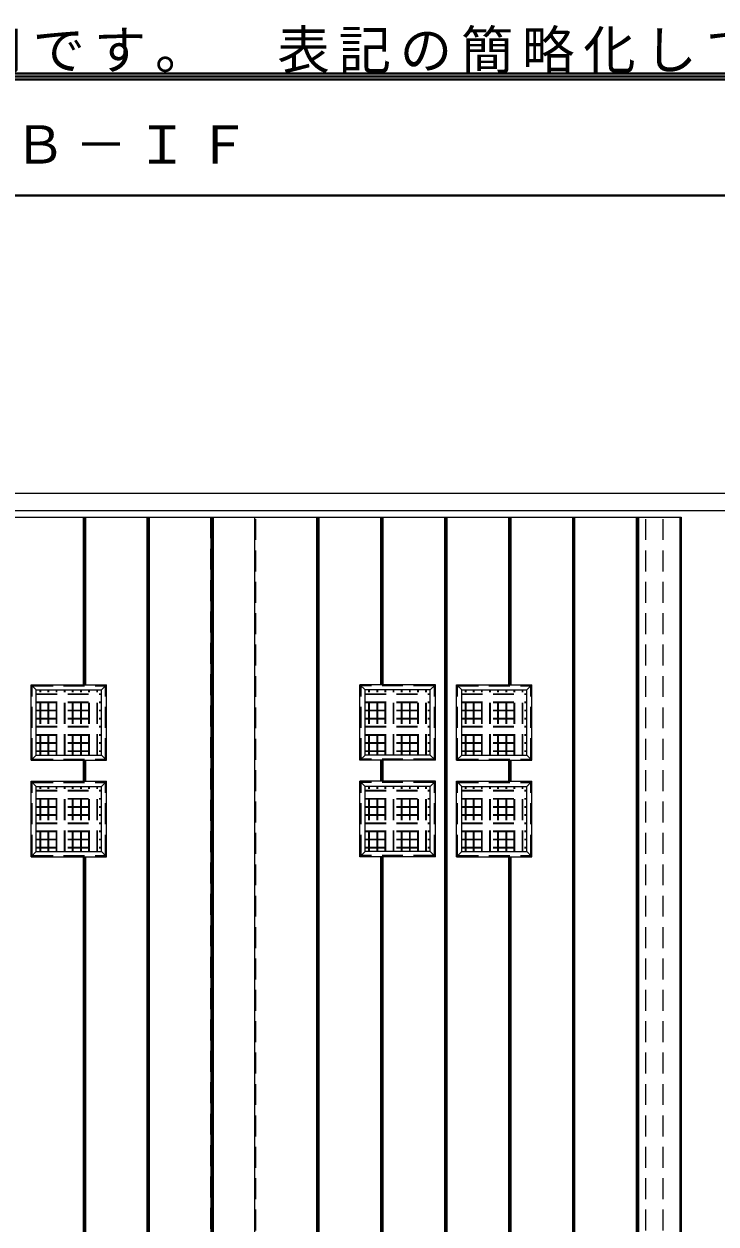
# Model space of a CAD drawing. Units: millimetres, scale not verified. Extents: x -6000 to 5700, y -4307 to 4260.
# Drawn here: x 2448 to 3639, y 2196 to 4260 of the extents above; entities that cross this region are included whole.
import ezdxf

# ---------------------------------------------------------------- set-up
doc = ezdxf.new("R2010")
doc.units = ezdxf.units.MM
doc.header["$LTSCALE"] = 30
doc.linetypes.add('DASHED1', pattern=[1.8, 1.2, -0.6])
for name, color, linetype, lineweight in [('0-2_扉', 3, 'Continuous', 25), ('0-4_枠', 3, 'Continuous', 25), ('0-C_ハッチ', 4, 'DASHED1', 9), ('F-1_枠', 6, 'Continuous', 40)]:
    doc.layers.add(name, color=color, linetype=linetype, lineweight=lineweight)
doc.layers.add('0-A_文字', color=7, linetype='Continuous')
doc.styles.add('ＭＳ ゴシック', font='')
doc.styles.get('ＭＳ ゴシック').set_extended_font_data('MS Gothic')

msp = doc.modelspace()

# ---------------------------------------------------------------- linework, layer by layer
at = {"layer": '0-2_扉'}
for p, q in [((2550, 3123.5), (2550, 3411.5)), ((2554, 3123.5), (2554, 3411.5)), ((2660, 1428.5), (2660, 3411.5)), ((2664, 1428.5), (2664, 3411.5)), ((2770, 1428.5), (2770, 3411.5)), ((2774, 1428.5), (2774, 3411.5)), ((2845, 1428.5), (2845, 3411.5)), ((2952, 1428.5), (2952, 3411.5)), ((2956, 1428.5), (2956, 3411.5)), ((3062, 3123.5), (3062, 3411.5)), ((3066, 3123.5), (3066, 3411.5)), ((3172, 1428.5), (3172, 3411.5)), ((3176, 1428.5), (3176, 3411.5)), ((3282, 3123.5), (3282, 3411.5)), ((3286, 3123.5), (3286, 3411.5)), ((3392, 1428.5), (3392, 3411.5)), ((3396, 1428.5), (3396, 3411.5)), ((3502, 1428.5), (3502, 3411.5)), ((3506, 1428.5), (3506, 3411.5)), ((3577, 1428.5), (3577, 3411.5)), ((2460, 3123.5), (2590, 3123.5)), ((2460, 2993.5), (2460, 3123.5)), ((2469, 3114.5), (2460, 3123.5)), ((2590, 3123.5), (2581, 3114.5)), ((2590, 2993.5), (2590, 3123.5)), ((3156, 3123.5), (3026, 3123.5)), ((3026, 2993.5), (3026, 3123.5)), ((3026, 3123.5), (3035, 3114.5)), ((3147, 3114.5), (3156, 3123.5)), ((3156, 2993.5), (3156, 3123.5)), ((3192, 3123.5), (3322, 3123.5)), ((3192, 2993.5), (3192, 3123.5)), ((3201, 3114.5), (3192, 3123.5)), ((3322, 3123.5), (3313, 3114.5)), ((3322, 2993.5), (3322, 3123.5)), ((2469, 3114.5), (2581, 3114.5)), ((2469, 3002.5), (2469, 3114.5)), ((2581, 3002.5), (2581, 3114.5)), ((3147, 3114.5), (3035, 3114.5)), ((3035, 3002.5), (3035, 3114.5)), ((3147, 3002.5), (3147, 3114.5)), ((3201, 3114.5), (3313, 3114.5)), ((3201, 3002.5), (3201, 3114.5)), ((3313, 3002.5), (3313, 3114.5)), ((2469, 3002.5), (2460, 2993.5)), ((3147, 3002.5), (3156, 2993.5)), ((3201, 3002.5), (3192, 2993.5)), ((2460, 2993.5), (2590, 2993.5)), ((2550, 2957.5), (2550, 2993.5)), ((2554, 2957.5), (2554, 2993.5)), ((3156, 2993.5), (3026, 2993.5)), ((3062, 2957.5), (3062, 2993.5)), ((3066, 2957.5), (3066, 2993.5)), ((3192, 2993.5), (3322, 2993.5)), ((3282, 2957.5), (3282, 2993.5)), ((3286, 2957.5), (3286, 2993.5)), ((2460, 2957.5), (2590, 2957.5)), ((2460, 2827.5), (2460, 2957.5)), ((2469, 2948.5), (2460, 2957.5)), ((2590, 2957.5), (2581, 2948.5)), ((2590, 2827.5), (2590, 2957.5)), ((3156, 2957.5), (3026, 2957.5)), ((3026, 2827.5), (3026, 2957.5)), ((3026, 2957.5), (3035, 2948.5)), ((3147, 2948.5), (3156, 2957.5)), ((3156, 2827.5), (3156, 2957.5)), ((3192, 2957.5), (3322, 2957.5)), ((3192, 2827.5), (3192, 2957.5)), ((3201, 2948.5), (3192, 2957.5)), ((3322, 2957.5), (3313, 2948.5)), ((3322, 2827.5), (3322, 2957.5)), ((2469, 2948.5), (2581, 2948.5)), ((2469, 2836.5), (2469, 2948.5)), ((2581, 2836.5), (2581, 2948.5)), ((3147, 2948.5), (3035, 2948.5)), ((3035, 2836.5), (3035, 2948.5)), ((3147, 2836.5), (3147, 2948.5)), ((3201, 2948.5), (3313, 2948.5)), ((3201, 2836.5), (3201, 2948.5)), ((3313, 2836.5), (3313, 2948.5)), ((2469, 2836.5), (2460, 2827.5)), ((3147, 2836.5), (3156, 2827.5)), ((3201, 2836.5), (3192, 2827.5)), ((2460, 2827.5), (2590, 2827.5)), ((2550, 1428.5), (2550, 2827.5)), ((2554, 1428.5), (2554, 2827.5)), ((3156, 2827.5), (3026, 2827.5)), ((3062, 1428.5), (3062, 2827.5)), ((3066, 1428.5), (3066, 2827.5)), ((3192, 2827.5), (3322, 2827.5)), ((3282, 1428.5), (3282, 2827.5)), ((3286, 1428.5), (3286, 2827.5))]:
    msp.add_line(p, q, dxfattribs=at)
at = {"layer": '0-2_扉', "color": 7, "lineweight": 18}
for p, q in [((2552, 3123.5), (2552, 3411.5)), ((2662, 1428.5), (2662, 3411.5)), ((2772, 1428.5), (2772, 3411.5)), ((2954, 1428.5), (2954, 3411.5)), ((3064, 3123.5), (3064, 3411.5)), ((3174, 1428.5), (3174, 3411.5)), ((3284, 3123.5), (3284, 3411.5)), ((3394, 1428.5), (3394, 3411.5)), ((3504, 1428.5), (3504, 3411.5)), ((2552, 2957.5), (2552, 2993.5)), ((3064, 2957.5), (3064, 2993.5)), ((3284, 2957.5), (3284, 2993.5)), ((2552, 1428.5), (2552, 2827.5)), ((3064, 1428.5), (3064, 2827.5)), ((3284, 1428.5), (3284, 2827.5))]:
    msp.add_line(p, q, dxfattribs=at)
at = {"layer": '0-2_扉', "color": 4, "linetype": 'DASHED1', "lineweight": 9}
for p, q in [((2769, 3411.5), (2769, 1428.5)), ((2847, 1428.5), (2847, 3411.5))]:
    msp.add_line(p, q, dxfattribs=at)
at = {"layer": '0-2_扉', "linetype": 'DASHED1'}
for p, q in [((2462, 3121.5), (2588, 3121.5)), ((2462, 2995.5), (2462, 3121.5)), ((3154, 3121.5), (3028, 3121.5)), ((3154, 2995.5), (3154, 3121.5)), ((3194, 3121.5), (3320, 3121.5)), ((3194, 2995.5), (3194, 3121.5)), ((2462, 2955.5), (2588, 2955.5)), ((2462, 2829.5), (2462, 2955.5)), ((3154, 2955.5), (3028, 2955.5)), ((3154, 2829.5), (3154, 2955.5)), ((3194, 2955.5), (3320, 2955.5)), ((3194, 2829.5), (3194, 2955.5))]:
    msp.add_line(p, q, dxfattribs=at)
at = {"layer": '0-2_扉'}
for points in [[(1308, 3411.5), (3579, 3411.5), (3579, 1428.5)], [(2469, 3002.5), (2581, 3002.5), (2590, 2993.5)], [(3147, 3002.5), (3035, 3002.5), (3026, 2993.5)], [(3201, 3002.5), (3313, 3002.5), (3322, 2993.5)], [(2469, 2836.5), (2581, 2836.5), (2590, 2827.5)], [(3147, 2836.5), (3035, 2836.5), (3026, 2827.5)], [(3201, 2836.5), (3313, 2836.5), (3322, 2827.5)]]:
    msp.add_lwpolyline(points, dxfattribs=at)
at = {"layer": '0-2_扉', "linetype": 'DASHED1'}
for points in [[(2462, 2995.5), (2588, 2995.5), (2588, 3121.5)], [(3154, 2995.5), (3028, 2995.5), (3028, 3121.5)], [(3194, 2995.5), (3320, 2995.5), (3320, 3121.5)], [(2462, 2829.5), (2588, 2829.5), (2588, 2955.5)], [(3154, 2829.5), (3028, 2829.5), (3028, 2955.5)], [(3194, 2829.5), (3320, 2829.5), (3320, 2955.5)]]:
    msp.add_lwpolyline(points, dxfattribs=at)
at = {"layer": '0-4_枠'}
msp.add_line((1308, 3423), (4328, 3423), dxfattribs=at)
at = {"layer": '0-4_枠', "color": 4, "linetype": 'DASHED1', "lineweight": 9}
for p, q in [((3518, 1428.5), (3518, 3423)), ((3548, 1428.5), (3548, 3423))]:
    msp.add_line(p, q, dxfattribs=at)
at = {"layer": '0-4_枠'}
msp.add_lwpolyline([(1278, 3453), (4358, 3453), (4358, 1418)], dxfattribs=at)
at = {"layer": '0-C_ハッチ'}
for p, q in [((2469, 3108), (2581, 3108)), ((2469, 3107), (2581, 3107)), ((2475.5, 3002.5), (2475.5, 3114.5)), ((2476.5, 3002.5), (2476.5, 3114.5)), ((2489.5, 3002.5), (2489.5, 3114.5)), ((2490.5, 3002.5), (2490.5, 3114.5)), ((2503.5, 3002.5), (2503.5, 3114.5)), ((2504.5, 3002.5), (2504.5, 3114.5)), ((2517.5, 3002.5), (2517.5, 3114.5)), ((2518.5, 3002.5), (2518.5, 3114.5)), ((2531.5, 3002.5), (2531.5, 3114.5)), ((2532.5, 3002.5), (2532.5, 3114.5)), ((2545.5, 3002.5), (2545.5, 3114.5)), ((2546.5, 3002.5), (2546.5, 3114.5)), ((2559.5, 3002.5), (2559.5, 3114.5)), ((2560.5, 3002.5), (2560.5, 3114.5)), ((2573.5, 3002.5), (2573.5, 3114.5)), ((2574.5, 3002.5), (2574.5, 3114.5)), ((3035, 3108), (3147, 3108)), ((3035, 3107), (3147, 3107)), ((3041.5, 3002.5), (3041.5, 3114.5)), ((3042.5, 3002.5), (3042.5, 3114.5)), ((3055.5, 3002.5), (3055.5, 3114.5)), ((3056.5, 3002.5), (3056.5, 3114.5)), ((3069.5, 3002.5), (3069.5, 3114.5)), ((3070.5, 3002.5), (3070.5, 3114.5)), ((3083.5, 3002.5), (3083.5, 3114.5)), ((3084.5, 3002.5), (3084.5, 3114.5)), ((3097.5, 3002.5), (3097.5, 3114.5)), ((3098.5, 3002.5), (3098.5, 3114.5)), ((3111.5, 3002.5), (3111.5, 3114.5)), ((3112.5, 3002.5), (3112.5, 3114.5)), ((3125.5, 3002.5), (3125.5, 3114.5)), ((3126.5, 3002.5), (3126.5, 3114.5)), ((3139.5, 3002.5), (3139.5, 3114.5)), ((3140.5, 3002.5), (3140.5, 3114.5)), ((3201, 3108), (3313, 3108)), ((3201, 3107), (3313, 3107)), ((3207.5, 3002.5), (3207.5, 3114.5)), ((3208.5, 3002.5), (3208.5, 3114.5)), ((3221.5, 3002.5), (3221.5, 3114.5)), ((3222.5, 3002.5), (3222.5, 3114.5)), ((3235.5, 3002.5), (3235.5, 3114.5)), ((3236.5, 3002.5), (3236.5, 3114.5)), ((3249.5, 3002.5), (3249.5, 3114.5)), ((3250.5, 3002.5), (3250.5, 3114.5)), ((3263.5, 3002.5), (3263.5, 3114.5)), ((3264.5, 3002.5), (3264.5, 3114.5)), ((3277.5, 3002.5), (3277.5, 3114.5)), ((3278.5, 3002.5), (3278.5, 3114.5)), ((3291.5, 3002.5), (3291.5, 3114.5)), ((3292.5, 3002.5), (3292.5, 3114.5)), ((3305.5, 3002.5), (3305.5, 3114.5)), ((3306.5, 3002.5), (3306.5, 3114.5)), ((2469, 3094), (2581, 3094)), ((2469, 3093), (2581, 3093)), ((2469, 3080), (2581, 3080)), ((2469, 3079), (2581, 3079)), ((3035, 3094), (3147, 3094)), ((3035, 3093), (3147, 3093)), ((3035, 3080), (3147, 3080)), ((3035, 3079), (3147, 3079)), ((3201, 3094), (3313, 3094)), ((3201, 3093), (3313, 3093)), ((3201, 3080), (3313, 3080)), ((3201, 3079), (3313, 3079)), ((2469, 3066), (2581, 3066)), ((2469, 3065), (2581, 3065)), ((3035, 3066), (3147, 3066)), ((3035, 3065), (3147, 3065)), ((3201, 3066), (3313, 3066)), ((3201, 3065), (3313, 3065)), ((2469, 3052), (2581, 3052)), ((2469, 3051), (2581, 3051)), ((2469, 3038), (2581, 3038)), ((2469, 3037), (2581, 3037)), ((3035, 3052), (3147, 3052)), ((3035, 3051), (3147, 3051)), ((3035, 3038), (3147, 3038)), ((3035, 3037), (3147, 3037)), ((3201, 3052), (3313, 3052)), ((3201, 3051), (3313, 3051)), ((3201, 3038), (3313, 3038)), ((3201, 3037), (3313, 3037)), ((2469, 3024), (2581, 3024)), ((2469, 3023), (2581, 3023)), ((3035, 3024), (3147, 3024)), ((3035, 3023), (3147, 3023)), ((3201, 3024), (3313, 3024)), ((3201, 3023), (3313, 3023)), ((2469, 3010), (2581, 3010)), ((2469, 3009), (2581, 3009)), ((3035, 3010), (3147, 3010)), ((3035, 3009), (3147, 3009)), ((3201, 3010), (3313, 3010)), ((3201, 3009), (3313, 3009)), ((2469, 2942), (2581, 2942)), ((2469, 2941), (2581, 2941)), ((2475.5, 2836.5), (2475.5, 2948.5)), ((2476.5, 2836.5), (2476.5, 2948.5)), ((2489.5, 2836.5), (2489.5, 2948.5)), ((2490.5, 2836.5), (2490.5, 2948.5)), ((2503.5, 2836.5), (2503.5, 2948.5)), ((2504.5, 2836.5), (2504.5, 2948.5)), ((2517.5, 2836.5), (2517.5, 2948.5)), ((2518.5, 2836.5), (2518.5, 2948.5)), ((2531.5, 2836.5), (2531.5, 2948.5)), ((2532.5, 2836.5), (2532.5, 2948.5)), ((2545.5, 2836.5), (2545.5, 2948.5)), ((2546.5, 2836.5), (2546.5, 2948.5)), ((2559.5, 2836.5), (2559.5, 2948.5)), ((2560.5, 2836.5), (2560.5, 2948.5)), ((2573.5, 2836.5), (2573.5, 2948.5)), ((2574.5, 2836.5), (2574.5, 2948.5)), ((3035, 2942), (3147, 2942)), ((3035, 2941), (3147, 2941)), ((3041.5, 2836.5), (3041.5, 2948.5)), ((3042.5, 2836.5), (3042.5, 2948.5)), ((3055.5, 2836.5), (3055.5, 2948.5)), ((3056.5, 2836.5), (3056.5, 2948.5)), ((3069.5, 2836.5), (3069.5, 2948.5)), ((3070.5, 2836.5), (3070.5, 2948.5)), ((3083.5, 2836.5), (3083.5, 2948.5)), ((3084.5, 2836.5), (3084.5, 2948.5)), ((3097.5, 2836.5), (3097.5, 2948.5)), ((3098.5, 2836.5), (3098.5, 2948.5)), ((3111.5, 2836.5), (3111.5, 2948.5)), ((3112.5, 2836.5), (3112.5, 2948.5)), ((3125.5, 2836.5), (3125.5, 2948.5)), ((3126.5, 2836.5), (3126.5, 2948.5)), ((3139.5, 2836.5), (3139.5, 2948.5)), ((3140.5, 2836.5), (3140.5, 2948.5)), ((3201, 2942), (3313, 2942)), ((3201, 2941), (3313, 2941)), ((3207.5, 2836.5), (3207.5, 2948.5)), ((3208.5, 2836.5), (3208.5, 2948.5)), ((3221.5, 2836.5), (3221.5, 2948.5)), ((3222.5, 2836.5), (3222.5, 2948.5)), ((3235.5, 2836.5), (3235.5, 2948.5)), ((3236.5, 2836.5), (3236.5, 2948.5)), ((3249.5, 2836.5), (3249.5, 2948.5)), ((3250.5, 2836.5), (3250.5, 2948.5)), ((3263.5, 2836.5), (3263.5, 2948.5)), ((3264.5, 2836.5), (3264.5, 2948.5)), ((3277.5, 2836.5), (3277.5, 2948.5)), ((3278.5, 2836.5), (3278.5, 2948.5)), ((3291.5, 2836.5), (3291.5, 2948.5)), ((3292.5, 2836.5), (3292.5, 2948.5)), ((3305.5, 2836.5), (3305.5, 2948.5)), ((3306.5, 2836.5), (3306.5, 2948.5)), ((2469, 2928), (2581, 2928)), ((2469, 2927), (2581, 2927)), ((2469, 2914), (2581, 2914)), ((2469, 2913), (2581, 2913)), ((3035, 2928), (3147, 2928)), ((3035, 2927), (3147, 2927)), ((3035, 2914), (3147, 2914)), ((3035, 2913), (3147, 2913)), ((3201, 2928), (3313, 2928)), ((3201, 2927), (3313, 2927)), ((3201, 2914), (3313, 2914)), ((3201, 2913), (3313, 2913)), ((2469, 2900), (2581, 2900)), ((2469, 2899), (2581, 2899)), ((3035, 2900), (3147, 2900)), ((3035, 2899), (3147, 2899)), ((3201, 2900), (3313, 2900)), ((3201, 2899), (3313, 2899)), ((2469, 2886), (2581, 2886)), ((2469, 2885), (2581, 2885)), ((2469, 2872), (2581, 2872)), ((2469, 2871), (2581, 2871)), ((3035, 2886), (3147, 2886)), ((3035, 2885), (3147, 2885)), ((3035, 2872), (3147, 2872)), ((3035, 2871), (3147, 2871)), ((3201, 2886), (3313, 2886)), ((3201, 2885), (3313, 2885)), ((3201, 2872), (3313, 2872)), ((3201, 2871), (3313, 2871)), ((2469, 2858), (2581, 2858)), ((2469, 2857), (2581, 2857)), ((3035, 2858), (3147, 2858)), ((3035, 2857), (3147, 2857)), ((3201, 2858), (3313, 2858)), ((3201, 2857), (3313, 2857)), ((2469, 2844), (2581, 2844)), ((2469, 2843), (2581, 2843)), ((3035, 2844), (3147, 2844)), ((3035, 2843), (3147, 2843)), ((3201, 2844), (3313, 2844)), ((3201, 2843), (3313, 2843))]:
    msp.add_line(p, q, dxfattribs=at)
at = {"layer": 'F-1_枠'}
for p, q in [((-6000, 4175), (5700, 4175)), ((-6000, 4170), (5700, 4170)), ((-6000, 4165), (5700, 4165)), ((-6000, 3965), (5700, 3965))]:
    msp.add_line(p, q, dxfattribs=at)

# ---------------------------------------------------------------- texts
at = {"layer": '0-A_文字', "char_height": 65.98, "attachment_point": 7, "style": 'ＭＳ ゴシック'}
for s, insert in [('\\T1.17;※本図は意匠確認用です。\u3000表記の簡略化している部位がございますのでご注意下さい。', (1515, 4175)), ('\\T1.17;Ｂ－ＩＦ', (2430, 4020))]:
    msp.add_mtext(s, dxfattribs=dict(at, insert=insert))

doc.saveas('drawing.dxf')
